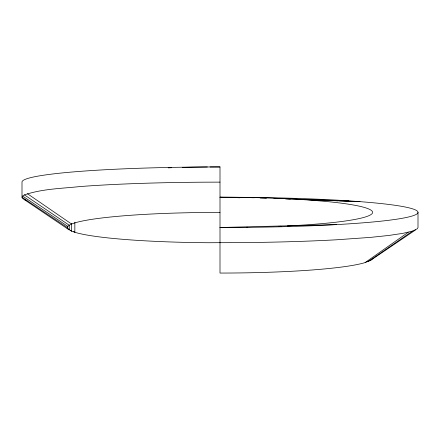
<?xml version="1.0" encoding="UTF-8"?>
<svg xmlns="http://www.w3.org/2000/svg" width="440" height="440" viewBox="0 0 440 440"><rect width="100%" height="100%" fill="white"/><g stroke="black" fill="none" stroke-linecap="round" stroke-linejoin="round"><path stroke-width="0.66" d="M71.599 223.724L71.599 231.138L74.85 232.287A152.62 15.186 0 0 0 208.027 242.732L220 242.688A198 15.142 0 0 0 336.38 239.795L370.563 237.38L388.823 235.455L402.93 233.343L412.528 231.083L417.389 228.734L418 227.546L418 212.361A198 15.142 0 0 0 220 197.219L230.945 197.527M74.85 222.173L74.85 232.287L73.728 231.501M70.466 230.362L71.599 231.138L67.854 228.784L67.381 227.596L67.854 226.402L69.262 225.22L71.599 224.048A152.62 15.186 0 0 1 220 212.405M22.611 196.081L22 197.269L22.611 198.457L69.262 229.966L69.262 225.253L24.437 194.898L22.611 196.081L67.854 226.402M210.018 166.975A152.614 15.142 0 0 1 220 166.941L220 273.059A152.62 15.186 0 0 0 365.151 262.565L370.739 260.249L372.147 259.067M365.151 262.565L408.309 232.227M368.401 261.421L412.528 231.083M370.739 260.249L415.564 229.917M24.437 194.898C42.24 188.799 61.435 188.551 79.992 186.56A198 15.142 0 0 1 204.463 182.177L220 182.127M418 212.361A198 15.142 0 0 1 220 227.502L336.38 224.609M237.782 197.725L239.839 197.78M296.61 199.381L302.077 199.535M308.918 199.727L317.812 199.98M321.915 200.096L348.59 200.849M243.876 197.406L254.122 197.78M260.271 198.006L266.42 198.231M273.933 198.506L278.031 198.655M285.543 198.93L290.329 199.106M296.478 199.331L301.939 199.529M307.406 199.733L314.237 199.98M318.334 200.129L326.535 200.431M328.581 200.508L338.145 200.855M339.515 200.904L360.008 201.657L278.405 198.374M24.437 199.634L26.862 200.569M67.381 227.596L22 197.269L22 182.083A198 15.142 0 0 1 220 166.941M27.473 193.732L71.599 224.048M67.073 228.025L68.206 228.806M220 197.219A152.614 15.142 0 0 1 368.654 208.934A152.614 15.142 0 0 1 287.276 225.951M281.16 226.232A152.614 15.142 0 0 1 278.405 226.347M247.814 227.249A152.614 15.142 0 0 1 246.499 227.271M229.983 227.469A152.614 15.142 0 0 1 220 227.502M168.173 167.844A152.614 15.142 0 0 1 171.501 167.728M182.32 167.409A152.614 15.142 0 0 1 207.361 166.991"/></g></svg>
